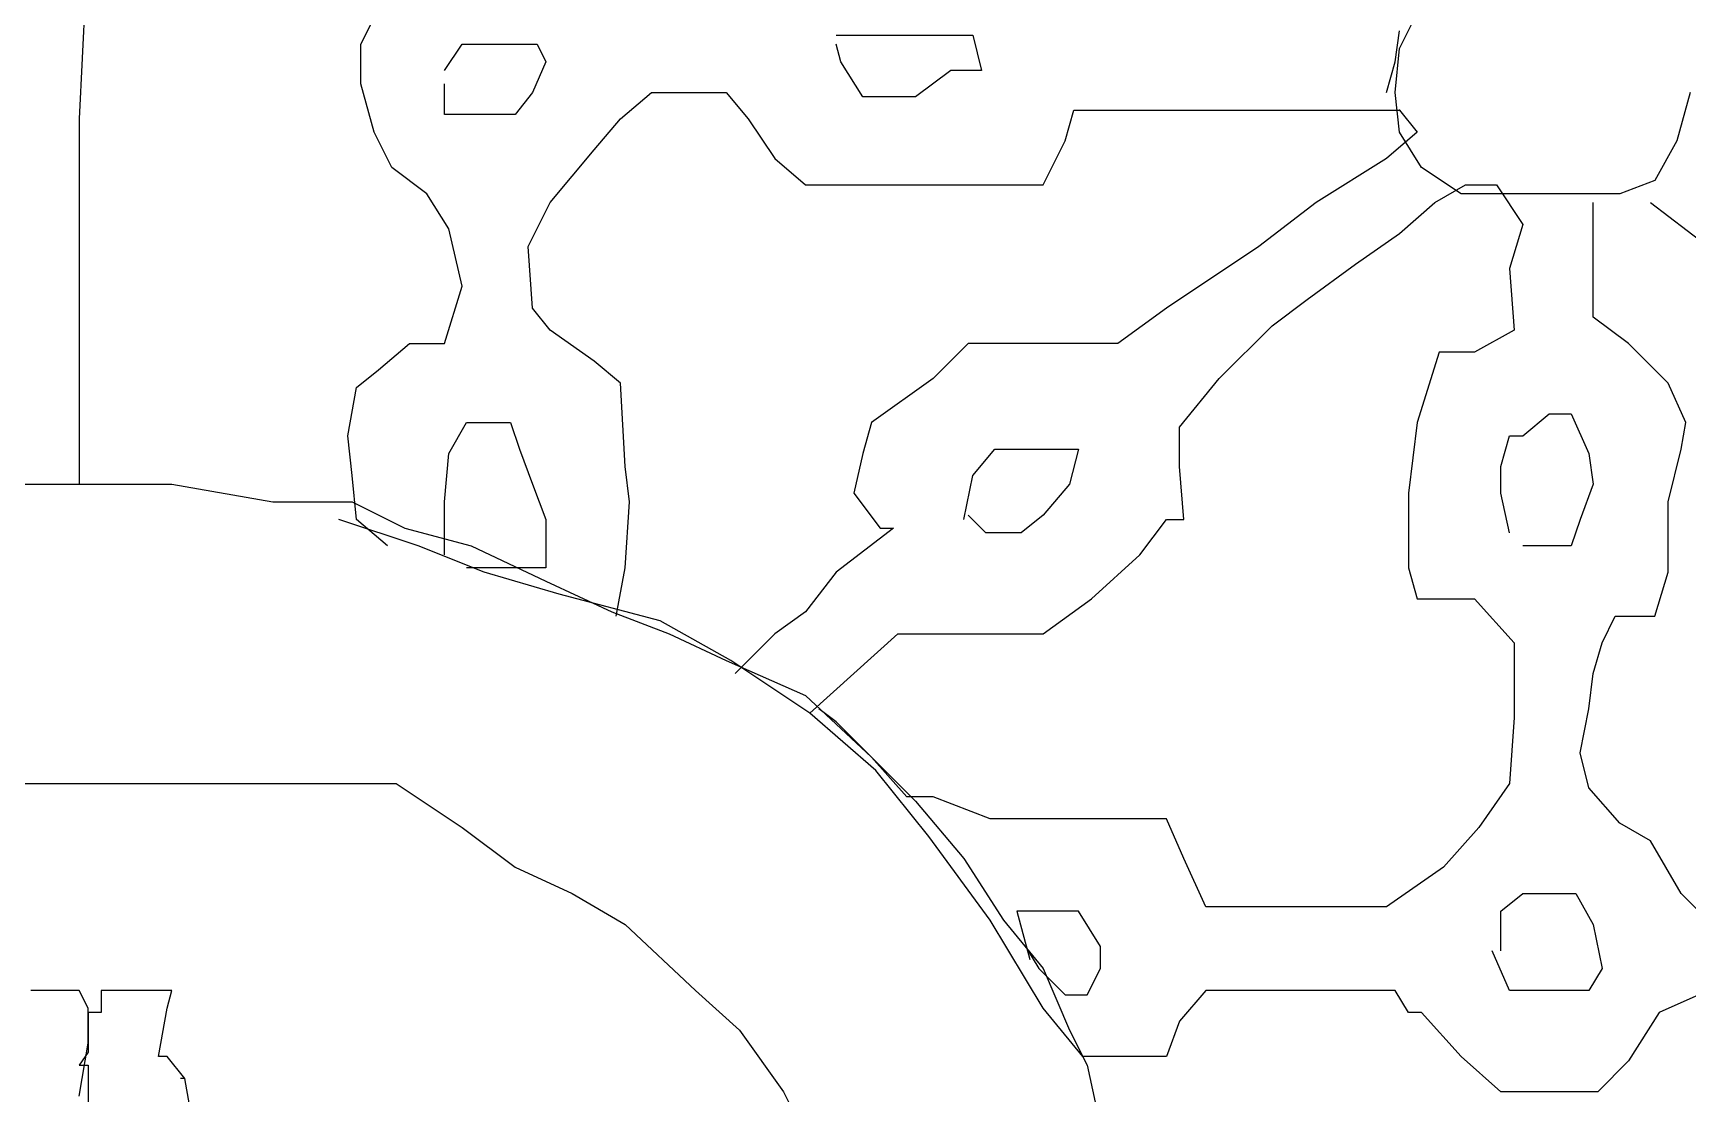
# Model space of a CAD drawing. Extents: x 735054 to 735644, y 4350981 to 4352008.
# Drawn here: x 735092.015 to 735095.775, y 4351842.795 to 4351845.205 of the extents above; entities that cross this region are included whole.
import ezdxf

# ---------------------------------------------------------------- set-up
doc = ezdxf.new("R2010")
doc.units = 0
doc.layers.get('0').update_dxf_attribs({"linetype": 'CONTINUOUS'})

msp = doc.modelspace()

# ---------------------------------------------------------------- linework, layer by layer
at = {"color": 0, "linetype": 'CONTINUOUS'}
for p, q in [((735092.14, 4351845.43), (735092.12, 4351845.01)), ((735092.14, 4351845.43), (735092.12, 4351845.01)), ((735092.76, 4351845.18), (735092.82, 4351845.3)), ((735092.76, 4351845.18), (735092.82, 4351845.3)), ((735095.12, 4351845.17), (735095.16, 4351845.25)), ((735095.12, 4351845.17), (735095.16, 4351845.25)), ((735095.11, 4351845.14), (735095.12, 4351845.21)), ((735095.11, 4351845.14), (735095.12, 4351845.21)), ((735092.76, 4351845.09), (735092.76, 4351845.18)), ((735092.76, 4351845.09), (735092.76, 4351845.18)), ((735092.95, 4351845.12), (735092.99, 4351845.18)), ((735092.95, 4351845.12), (735092.99, 4351845.18)), ((735092.99, 4351845.18), (735093.05, 4351845.18)), ((735092.99, 4351845.18), (735093.05, 4351845.18)), ((735093.05, 4351845.18), (735093.11, 4351845.18)), ((735093.05, 4351845.18), (735093.11, 4351845.18)), ((735093.11, 4351845.18), (735093.16, 4351845.18)), ((735093.11, 4351845.18), (735093.16, 4351845.18)), ((735093.16, 4351845.18), (735093.18, 4351845.14)), ((735093.16, 4351845.18), (735093.18, 4351845.14)), ((735093.84, 4351845.2), (735093.9, 4351845.2)), ((735093.84, 4351845.2), (735093.9, 4351845.2)), ((735093.85, 4351845.14), (735093.84, 4351845.18)), ((735093.85, 4351845.14), (735093.84, 4351845.18)), ((735093.9, 4351845.2), (735094, 4351845.2)), ((735093.9, 4351845.2), (735094, 4351845.2)), ((735094, 4351845.2), (735094.08, 4351845.2)), ((735094, 4351845.2), (735094.08, 4351845.2)), ((735094.08, 4351845.2), (735094.15, 4351845.2)), ((735094.08, 4351845.2), (735094.15, 4351845.2)), ((735094.15, 4351845.2), (735094.17, 4351845.12)), ((735094.15, 4351845.2), (735094.17, 4351845.12)), ((735095.11, 4351845.07), (735095.12, 4351845.17)), ((735095.11, 4351845.07), (735095.12, 4351845.17)), ((735093.18, 4351845.14), (735093.15, 4351845.07)), ((735093.18, 4351845.14), (735093.15, 4351845.07)), ((735093.9, 4351845.06), (735093.85, 4351845.14)), ((735093.9, 4351845.06), (735093.85, 4351845.14)), ((735095.09, 4351845.07), (735095.11, 4351845.14)), ((735095.09, 4351845.07), (735095.11, 4351845.14)), ((735094.1, 4351845.12), (735094.02, 4351845.06)), ((735094.1, 4351845.12), (735094.02, 4351845.06)), ((735094.17, 4351845.12), (735094.1, 4351845.12)), ((735094.17, 4351845.12), (735094.1, 4351845.12)), ((735092.79, 4351844.98), (735092.76, 4351845.09)), ((735092.79, 4351844.98), (735092.76, 4351845.09)), ((735092.95, 4351845.02), (735092.95, 4351845.09)), ((735092.95, 4351845.02), (735092.95, 4351845.09)), ((735093.15, 4351845.07), (735093.11, 4351845.02)), ((735093.15, 4351845.07), (735093.11, 4351845.02)), ((735093.35, 4351845.01), (735093.42, 4351845.07)), ((735093.35, 4351845.01), (735093.42, 4351845.07)), ((735093.42, 4351845.07), (735093.5, 4351845.07)), ((735093.42, 4351845.07), (735093.5, 4351845.07)), ((735093.5, 4351845.07), (735093.59, 4351845.07)), ((735093.5, 4351845.07), (735093.59, 4351845.07)), ((735093.59, 4351845.07), (735093.64, 4351845.01)), ((735093.59, 4351845.07), (735093.64, 4351845.01)), ((735093.94, 4351845.06), (735093.9, 4351845.06)), ((735093.94, 4351845.06), (735093.9, 4351845.06)), ((735094.02, 4351845.06), (735093.94, 4351845.06)), ((735094.02, 4351845.06), (735093.94, 4351845.06)), ((735095.12, 4351844.98), (735095.11, 4351845.07)), ((735095.12, 4351844.98), (735095.11, 4351845.07)), ((735095.78, 4351845.07), (735095.75, 4351844.96)), ((735095.78, 4351845.07), (735095.75, 4351844.96)), ((735093.01, 4351845.02), (735092.95, 4351845.02)), ((735093.01, 4351845.02), (735092.95, 4351845.02)), ((735093.06, 4351845.02), (735093.01, 4351845.02)), ((735093.06, 4351845.02), (735093.01, 4351845.02)), ((735093.11, 4351845.02), (735093.06, 4351845.02)), ((735093.11, 4351845.02), (735093.06, 4351845.02)), ((735094.36, 4351844.96), (735094.38, 4351845.03)), ((735094.36, 4351844.96), (735094.38, 4351845.03)), ((735094.38, 4351845.03), (735094.49, 4351845.03)), ((735094.38, 4351845.03), (735094.49, 4351845.03)), ((735094.49, 4351845.03), (735094.67, 4351845.03)), ((735094.49, 4351845.03), (735094.67, 4351845.03)), ((735094.67, 4351845.03), (735094.81, 4351845.03)), ((735094.67, 4351845.03), (735094.81, 4351845.03)), ((735094.81, 4351845.03), (735094.97, 4351845.03)), ((735094.81, 4351845.03), (735094.97, 4351845.03)), ((735094.97, 4351845.03), (735095.05, 4351845.03)), ((735094.97, 4351845.03), (735095.05, 4351845.03)), ((735095.05, 4351845.03), (735095.12, 4351845.03)), ((735095.05, 4351845.03), (735095.12, 4351845.03)), ((735095.12, 4351845.03), (735095.16, 4351844.98)), ((735095.12, 4351845.03), (735095.16, 4351844.98)), ((735092.12, 4351845.01), (735092.12, 4351844.56)), ((735092.12, 4351845.01), (735092.12, 4351844.56)), ((735093.29, 4351844.94), (735093.35, 4351845.01)), ((735093.29, 4351844.94), (735093.35, 4351845.01)), ((735093.64, 4351845.01), (735093.7, 4351844.92)), ((735093.64, 4351845.01), (735093.7, 4351844.92)), ((735092.83, 4351844.9), (735092.79, 4351844.98)), ((735092.83, 4351844.9), (735092.79, 4351844.98)), ((735094.31, 4351844.86), (735094.36, 4351844.96)), ((735094.31, 4351844.86), (735094.36, 4351844.96)), ((735095.16, 4351844.98), (735095.09, 4351844.92)), ((735095.16, 4351844.98), (735095.09, 4351844.92)), ((735095.17, 4351844.9), (735095.12, 4351844.98)), ((735095.17, 4351844.9), (735095.12, 4351844.98)), ((735095.75, 4351844.96), (735095.7, 4351844.87)), ((735095.75, 4351844.96), (735095.7, 4351844.87)), ((735093.19, 4351844.82), (735093.29, 4351844.94)), ((735093.19, 4351844.82), (735093.29, 4351844.94)), ((735093.7, 4351844.92), (735093.77, 4351844.86)), ((735093.7, 4351844.92), (735093.77, 4351844.86)), ((735095.09, 4351844.92), (735094.93, 4351844.82)), ((735095.09, 4351844.92), (735094.93, 4351844.82)), ((735092.91, 4351844.84), (735092.83, 4351844.9)), ((735092.91, 4351844.84), (735092.83, 4351844.9)), ((735095.26, 4351844.84), (735095.17, 4351844.9)), ((735095.26, 4351844.84), (735095.17, 4351844.9)), ((735095.7, 4351844.87), (735095.62, 4351844.84)), ((735095.7, 4351844.87), (735095.62, 4351844.84)), ((735092.96, 4351844.76), (735092.91, 4351844.84)), ((735092.96, 4351844.76), (735092.91, 4351844.84)), ((735093.77, 4351844.86), (735093.9, 4351844.86)), ((735093.77, 4351844.86), (735093.9, 4351844.86)), ((735093.9, 4351844.86), (735094.05, 4351844.86)), ((735093.9, 4351844.86), (735094.05, 4351844.86)), ((735094.05, 4351844.86), (735094.18, 4351844.86)), ((735094.05, 4351844.86), (735094.18, 4351844.86)), ((735094.18, 4351844.86), (735094.27, 4351844.86)), ((735094.18, 4351844.86), (735094.27, 4351844.86)), ((735094.27, 4351844.86), (735094.31, 4351844.86)), ((735094.27, 4351844.86), (735094.31, 4351844.86)), ((735095.2, 4351844.82), (735095.27, 4351844.86)), ((735095.2, 4351844.82), (735095.27, 4351844.86)), ((735095.38, 4351844.84), (735095.26, 4351844.84)), ((735095.38, 4351844.84), (735095.26, 4351844.84)), ((735095.27, 4351844.86), (735095.34, 4351844.86)), ((735095.27, 4351844.86), (735095.34, 4351844.86)), ((735095.34, 4351844.86), (735095.4, 4351844.77)), ((735095.34, 4351844.86), (735095.4, 4351844.77)), ((735095.46, 4351844.84), (735095.38, 4351844.84)), ((735095.46, 4351844.84), (735095.38, 4351844.84)), ((735095.53, 4351844.84), (735095.46, 4351844.84)), ((735095.53, 4351844.84), (735095.46, 4351844.84)), ((735095.62, 4351844.84), (735095.53, 4351844.84)), ((735095.62, 4351844.84), (735095.53, 4351844.84)), ((735093.14, 4351844.72), (735093.19, 4351844.82)), ((735093.14, 4351844.72), (735093.19, 4351844.82)), ((735094.93, 4351844.82), (735094.8, 4351844.72)), ((735094.93, 4351844.82), (735094.8, 4351844.72)), ((735095.12, 4351844.75), (735095.2, 4351844.82)), ((735095.12, 4351844.75), (735095.2, 4351844.82)), ((735095.56, 4351844.74), (735095.56, 4351844.82)), ((735095.56, 4351844.74), (735095.56, 4351844.82)), ((735095.69, 4351844.82), (735095.86, 4351844.69)), ((735095.69, 4351844.82), (735095.86, 4351844.69)), ((735092.99, 4351844.63), (735092.96, 4351844.76)), ((735092.99, 4351844.63), (735092.96, 4351844.76)), ((735095.4, 4351844.77), (735095.37, 4351844.67)), ((735095.4, 4351844.77), (735095.37, 4351844.67)), ((735093.15, 4351844.58), (735093.14, 4351844.72)), ((735093.15, 4351844.58), (735093.14, 4351844.72)), ((735094.8, 4351844.72), (735094.59, 4351844.58)), ((735094.8, 4351844.72), (735094.59, 4351844.58)), ((735095.02, 4351844.68), (735095.12, 4351844.75)), ((735095.02, 4351844.68), (735095.12, 4351844.75)), ((735095.56, 4351844.63), (735095.56, 4351844.74)), ((735095.56, 4351844.63), (735095.56, 4351844.74)), ((735094.91, 4351844.6), (735095.02, 4351844.68)), ((735094.91, 4351844.6), (735095.02, 4351844.68)), ((735095.37, 4351844.67), (735095.38, 4351844.53)), ((735095.37, 4351844.67), (735095.38, 4351844.53)), ((735092.95, 4351844.5), (735092.99, 4351844.63)), ((735092.95, 4351844.5), (735092.99, 4351844.63)), ((735095.56, 4351844.56), (735095.56, 4351844.63)), ((735095.56, 4351844.56), (735095.56, 4351844.63)), ((735093.19, 4351844.53), (735093.15, 4351844.58)), ((735093.19, 4351844.53), (735093.15, 4351844.58)), ((735094.59, 4351844.58), (735094.48, 4351844.5)), ((735094.59, 4351844.58), (735094.48, 4351844.5)), ((735094.83, 4351844.54), (735094.91, 4351844.6)), ((735094.83, 4351844.54), (735094.91, 4351844.6)), ((735092.12, 4351844.56), (735092.12, 4351844.31)), ((735092.12, 4351844.56), (735092.12, 4351844.31)), ((735093.29, 4351844.46), (735093.19, 4351844.53)), ((735093.29, 4351844.46), (735093.19, 4351844.53)), ((735094.71, 4351844.42), (735094.83, 4351844.54)), ((735094.71, 4351844.42), (735094.83, 4351844.54)), ((735095.38, 4351844.53), (735095.29, 4351844.48)), ((735095.38, 4351844.53), (735095.29, 4351844.48)), ((735095.64, 4351844.5), (735095.56, 4351844.56)), ((735095.64, 4351844.5), (735095.56, 4351844.56)), ((735092.8, 4351844.44), (735092.87, 4351844.5)), ((735092.8, 4351844.44), (735092.87, 4351844.5)), ((735092.87, 4351844.5), (735092.95, 4351844.5)), ((735092.87, 4351844.5), (735092.95, 4351844.5)), ((735094.14, 4351844.5), (735094.06, 4351844.42)), ((735094.14, 4351844.5), (735094.06, 4351844.42)), ((735094.24, 4351844.5), (735094.14, 4351844.5)), ((735094.24, 4351844.5), (735094.14, 4351844.5)), ((735094.31, 4351844.5), (735094.24, 4351844.5)), ((735094.31, 4351844.5), (735094.24, 4351844.5)), ((735094.42, 4351844.5), (735094.31, 4351844.5)), ((735094.42, 4351844.5), (735094.31, 4351844.5)), ((735094.48, 4351844.5), (735094.42, 4351844.5)), ((735094.48, 4351844.5), (735094.42, 4351844.5)), ((735095.73, 4351844.41), (735095.64, 4351844.5)), ((735095.73, 4351844.41), (735095.64, 4351844.5)), ((735093.35, 4351844.41), (735093.29, 4351844.46)), ((735093.35, 4351844.41), (735093.29, 4351844.46)), ((735095.21, 4351844.48), (735095.16, 4351844.32)), ((735095.21, 4351844.48), (735095.16, 4351844.32)), ((735095.29, 4351844.48), (735095.21, 4351844.48)), ((735095.29, 4351844.48), (735095.21, 4351844.48)), ((735092.75, 4351844.4), (735092.8, 4351844.44)), ((735092.75, 4351844.4), (735092.8, 4351844.44)), ((735094.06, 4351844.42), (735093.92, 4351844.32)), ((735094.06, 4351844.42), (735093.92, 4351844.32)), ((735094.62, 4351844.31), (735094.71, 4351844.42)), ((735094.62, 4351844.31), (735094.71, 4351844.42)), ((735092.73, 4351844.29), (735092.75, 4351844.4)), ((735092.73, 4351844.29), (735092.75, 4351844.4)), ((735093.36, 4351844.22), (735093.35, 4351844.41)), ((735093.36, 4351844.22), (735093.35, 4351844.41)), ((735095.77, 4351844.32), (735095.73, 4351844.41)), ((735095.77, 4351844.32), (735095.73, 4351844.41)), ((735092.12, 4351844.31), (735092.12, 4351844.18)), ((735092.12, 4351844.31), (735092.12, 4351844.18)), ((735092.96, 4351844.25), (735093, 4351844.32)), ((735092.96, 4351844.25), (735093, 4351844.32)), ((735093, 4351844.32), (735093.05, 4351844.32)), ((735093, 4351844.32), (735093.05, 4351844.32)), ((735093.05, 4351844.32), (735093.1, 4351844.32)), ((735093.05, 4351844.32), (735093.1, 4351844.32)), ((735093.1, 4351844.32), (735093.12, 4351844.26)), ((735093.1, 4351844.32), (735093.12, 4351844.26)), ((735093.92, 4351844.32), (735093.9, 4351844.25)), ((735093.92, 4351844.32), (735093.9, 4351844.25)), ((735094.62, 4351844.22), (735094.62, 4351844.31)), ((735094.62, 4351844.22), (735094.62, 4351844.31)), ((735095.16, 4351844.32), (735095.14, 4351844.16)), ((735095.16, 4351844.32), (735095.14, 4351844.16)), ((735095.4, 4351844.29), (735095.46, 4351844.34)), ((735095.4, 4351844.29), (735095.46, 4351844.34)), ((735095.46, 4351844.34), (735095.51, 4351844.34)), ((735095.46, 4351844.34), (735095.51, 4351844.34)), ((735095.51, 4351844.34), (735095.55, 4351844.25)), ((735095.51, 4351844.34), (735095.55, 4351844.25)), ((735095.76, 4351844.26), (735095.77, 4351844.32)), ((735095.76, 4351844.26), (735095.77, 4351844.32)), ((735092.74, 4351844.2), (735092.73, 4351844.29)), ((735092.74, 4351844.2), (735092.73, 4351844.29)), ((735095.35, 4351844.22), (735095.37, 4351844.29)), ((735095.35, 4351844.22), (735095.37, 4351844.29)), ((735095.37, 4351844.29), (735095.4, 4351844.29)), ((735095.37, 4351844.29), (735095.4, 4351844.29)), ((735092.95, 4351844.14), (735092.96, 4351844.25)), ((735092.95, 4351844.14), (735092.96, 4351844.25)), ((735093.12, 4351844.26), (735093.15, 4351844.18)), ((735093.12, 4351844.26), (735093.15, 4351844.18)), ((735093.9, 4351844.25), (735093.88, 4351844.16)), ((735093.9, 4351844.25), (735093.88, 4351844.16)), ((735094.15, 4351844.2), (735094.2, 4351844.26)), ((735094.15, 4351844.2), (735094.2, 4351844.26)), ((735094.2, 4351844.26), (735094.28, 4351844.26)), ((735094.2, 4351844.26), (735094.28, 4351844.26)), ((735094.28, 4351844.26), (735094.34, 4351844.26)), ((735094.28, 4351844.26), (735094.34, 4351844.26)), ((735094.34, 4351844.26), (735094.39, 4351844.26)), ((735094.34, 4351844.26), (735094.39, 4351844.26)), ((735094.39, 4351844.26), (735094.37, 4351844.18)), ((735094.39, 4351844.26), (735094.37, 4351844.18)), ((735095.55, 4351844.25), (735095.56, 4351844.18)), ((735095.55, 4351844.25), (735095.56, 4351844.18)), ((735095.73, 4351844.14), (735095.76, 4351844.26)), ((735095.73, 4351844.14), (735095.76, 4351844.26)), ((735092.75, 4351844.1), (735092.74, 4351844.2)), ((735092.75, 4351844.1), (735092.74, 4351844.2)), ((735093.37, 4351844.14), (735093.36, 4351844.22)), ((735093.37, 4351844.14), (735093.36, 4351844.22)), ((735094.13, 4351844.1), (735094.15, 4351844.2)), ((735094.13, 4351844.1), (735094.15, 4351844.2)), ((735094.63, 4351844.1), (735094.62, 4351844.22)), ((735094.63, 4351844.1), (735094.62, 4351844.22)), ((735095.35, 4351844.16), (735095.35, 4351844.22)), ((735095.35, 4351844.16), (735095.35, 4351844.22)), ((735091.92, 4351844.18), (735092.06, 4351844.18)), ((735091.92, 4351844.18), (735092.06, 4351844.18)), ((735092.06, 4351844.18), (735092.14, 4351844.18)), ((735092.06, 4351844.18), (735092.14, 4351844.18)), ((735092.14, 4351844.18), (735092.33, 4351844.18)), ((735092.14, 4351844.18), (735092.33, 4351844.18)), ((735092.33, 4351844.18), (735092.56, 4351844.14)), ((735092.33, 4351844.18), (735092.56, 4351844.14)), ((735093.15, 4351844.18), (735093.18, 4351844.1)), ((735093.15, 4351844.18), (735093.18, 4351844.1)), ((735093.88, 4351844.16), (735093.94, 4351844.08)), ((735093.88, 4351844.16), (735093.94, 4351844.08)), ((735094.37, 4351844.18), (735094.31, 4351844.11)), ((735094.37, 4351844.18), (735094.31, 4351844.11)), ((735095.14, 4351844.16), (735095.14, 4351843.99)), ((735095.14, 4351844.16), (735095.14, 4351843.99)), ((735095.37, 4351844.07), (735095.35, 4351844.16)), ((735095.37, 4351844.07), (735095.35, 4351844.16)), ((735095.56, 4351844.18), (735095.53, 4351844.1)), ((735095.56, 4351844.18), (735095.53, 4351844.1)), ((735092.56, 4351844.14), (735092.74, 4351844.14)), ((735092.56, 4351844.14), (735092.74, 4351844.14)), ((735092.74, 4351844.14), (735092.86, 4351844.08)), ((735092.74, 4351844.14), (735092.86, 4351844.08)), ((735092.95, 4351844.02), (735092.95, 4351844.14)), ((735092.95, 4351844.02), (735092.95, 4351844.14)), ((735093.36, 4351843.99), (735093.37, 4351844.14)), ((735093.36, 4351843.99), (735093.37, 4351844.14)), ((735095.73, 4351843.98), (735095.73, 4351844.14)), ((735095.73, 4351843.98), (735095.73, 4351844.14)), ((735092.89, 4351844.04), (735092.71, 4351844.1)), ((735092.89, 4351844.04), (735092.71, 4351844.1)), ((735092.82, 4351844.04), (735092.75, 4351844.1)), ((735092.82, 4351844.04), (735092.75, 4351844.1)), ((735092.86, 4351844.08), (735093.01, 4351844.04)), ((735092.86, 4351844.08), (735093.01, 4351844.04)), ((735093.18, 4351844.1), (735093.18, 4351843.99)), ((735093.18, 4351844.1), (735093.18, 4351843.99)), ((735093.97, 4351844.08), (735093.84, 4351843.98)), ((735093.97, 4351844.08), (735093.84, 4351843.98)), ((735093.94, 4351844.08), (735093.97, 4351844.08)), ((735093.94, 4351844.08), (735093.97, 4351844.08)), ((735094.18, 4351844.07), (735094.14, 4351844.11)), ((735094.18, 4351844.07), (735094.14, 4351844.11)), ((735094.31, 4351844.11), (735094.26, 4351844.07)), ((735094.31, 4351844.11), (735094.26, 4351844.07)), ((735094.53, 4351844.02), (735094.59, 4351844.1)), ((735094.53, 4351844.02), (735094.59, 4351844.1)), ((735094.59, 4351844.1), (735094.63, 4351844.1)), ((735094.59, 4351844.1), (735094.63, 4351844.1)), ((735095.53, 4351844.1), (735095.51, 4351844.04)), ((735095.53, 4351844.1), (735095.51, 4351844.04)), ((735094.2, 4351844.07), (735094.18, 4351844.07)), ((735094.2, 4351844.07), (735094.18, 4351844.07)), ((735094.26, 4351844.07), (735094.2, 4351844.07)), ((735094.26, 4351844.07), (735094.2, 4351844.07)), ((735093.04, 4351843.98), (735092.89, 4351844.04)), ((735093.04, 4351843.98), (735092.89, 4351844.04)), ((735093.01, 4351844.04), (735093.18, 4351843.96)), ((735093.01, 4351844.04), (735093.18, 4351843.96)), ((735094.42, 4351843.92), (735094.53, 4351844.02)), ((735094.42, 4351843.92), (735094.53, 4351844.02)), ((735095.46, 4351844.04), (735095.4, 4351844.04)), ((735095.46, 4351844.04), (735095.4, 4351844.04)), ((735095.51, 4351844.04), (735095.46, 4351844.04)), ((735095.51, 4351844.04), (735095.46, 4351844.04)), ((735093.09, 4351843.99), (735093, 4351843.99)), ((735093.09, 4351843.99), (735093, 4351843.99)), ((735093.21, 4351843.93), (735093.04, 4351843.98)), ((735093.21, 4351843.93), (735093.04, 4351843.98)), ((735093.13, 4351843.99), (735093.09, 4351843.99)), ((735093.13, 4351843.99), (735093.09, 4351843.99)), ((735093.18, 4351843.99), (735093.13, 4351843.99)), ((735093.18, 4351843.99), (735093.13, 4351843.99)), ((735093.34, 4351843.88), (735093.36, 4351843.99)), ((735093.34, 4351843.88), (735093.36, 4351843.99)), ((735093.84, 4351843.98), (735093.77, 4351843.89)), ((735093.84, 4351843.98), (735093.77, 4351843.89)), ((735095.14, 4351843.99), (735095.16, 4351843.92)), ((735095.14, 4351843.99), (735095.16, 4351843.92)), ((735095.7, 4351843.88), (735095.73, 4351843.98)), ((735095.7, 4351843.88), (735095.73, 4351843.98)), ((735093.18, 4351843.96), (735093.33, 4351843.89)), ((735093.18, 4351843.96), (735093.33, 4351843.89)), ((735093.44, 4351843.87), (735093.21, 4351843.93)), ((735093.44, 4351843.87), (735093.21, 4351843.93)), ((735094.31, 4351843.84), (735094.42, 4351843.92)), ((735094.31, 4351843.84), (735094.42, 4351843.92)), ((735095.16, 4351843.92), (735095.2, 4351843.92)), ((735095.16, 4351843.92), (735095.2, 4351843.92)), ((735095.2, 4351843.92), (735095.29, 4351843.92)), ((735095.2, 4351843.92), (735095.29, 4351843.92)), ((735095.29, 4351843.92), (735095.38, 4351843.82)), ((735095.29, 4351843.92), (735095.38, 4351843.82)), ((735093.33, 4351843.89), (735093.46, 4351843.84)), ((735093.33, 4351843.89), (735093.46, 4351843.84)), ((735093.6, 4351843.78), (735093.44, 4351843.87)), ((735093.6, 4351843.78), (735093.44, 4351843.87)), ((735093.77, 4351843.89), (735093.7, 4351843.84)), ((735093.77, 4351843.89), (735093.7, 4351843.84)), ((735095.58, 4351843.82), (735095.61, 4351843.88)), ((735095.58, 4351843.82), (735095.61, 4351843.88)), ((735095.61, 4351843.88), (735095.7, 4351843.88)), ((735095.61, 4351843.88), (735095.7, 4351843.88)), ((735093.46, 4351843.84), (735093.59, 4351843.78)), ((735093.46, 4351843.84), (735093.59, 4351843.78)), ((735093.7, 4351843.84), (735093.61, 4351843.75)), ((735093.7, 4351843.84), (735093.61, 4351843.75)), ((735093.88, 4351843.75), (735093.98, 4351843.84)), ((735093.88, 4351843.75), (735093.98, 4351843.84)), ((735093.98, 4351843.84), (735094, 4351843.84)), ((735093.98, 4351843.84), (735094, 4351843.84)), ((735094, 4351843.84), (735094.11, 4351843.84)), ((735094, 4351843.84), (735094.11, 4351843.84)), ((735094.11, 4351843.84), (735094.17, 4351843.84)), ((735094.11, 4351843.84), (735094.17, 4351843.84)), ((735094.17, 4351843.84), (735094.31, 4351843.84)), ((735094.17, 4351843.84), (735094.31, 4351843.84)), ((735095.38, 4351843.82), (735095.38, 4351843.65)), ((735095.38, 4351843.82), (735095.38, 4351843.65)), ((735095.56, 4351843.75), (735095.58, 4351843.82)), ((735095.56, 4351843.75), (735095.58, 4351843.82)), ((735093.59, 4351843.78), (735093.77, 4351843.7)), ((735093.59, 4351843.78), (735093.77, 4351843.7)), ((735093.78, 4351843.66), (735093.6, 4351843.78)), ((735093.78, 4351843.66), (735093.6, 4351843.78)), ((735093.78, 4351843.66), (735093.88, 4351843.75)), ((735093.78, 4351843.66), (735093.88, 4351843.75)), ((735095.55, 4351843.67), (735095.56, 4351843.75)), ((735095.55, 4351843.67), (735095.56, 4351843.75)), ((735093.77, 4351843.7), (735093.92, 4351843.56)), ((735093.77, 4351843.7), (735093.92, 4351843.56)), ((735093.84, 4351843.64), (735093.8, 4351843.67)), ((735093.84, 4351843.64), (735093.8, 4351843.67)), ((735095.53, 4351843.57), (735095.55, 4351843.67)), ((735095.53, 4351843.57), (735095.55, 4351843.67)), ((735093.93, 4351843.53), (735093.78, 4351843.66)), ((735093.93, 4351843.53), (735093.78, 4351843.66)), ((735093.92, 4351843.56), (735093.84, 4351843.64)), ((735093.92, 4351843.56), (735093.84, 4351843.64)), ((735095.38, 4351843.65), (735095.37, 4351843.5)), ((735095.38, 4351843.65), (735095.37, 4351843.5)), ((735093.92, 4351843.56), (735094.02, 4351843.46)), ((735094, 4351843.47), (735093.92, 4351843.56)), ((735093.92, 4351843.56), (735094.02, 4351843.46)), ((735094, 4351843.47), (735093.92, 4351843.56)), ((735095.55, 4351843.49), (735095.53, 4351843.57)), ((735095.55, 4351843.49), (735095.53, 4351843.57)), ((735094.05, 4351843.38), (735093.93, 4351843.53)), ((735094.05, 4351843.38), (735093.93, 4351843.53)), ((735091.81, 4351843.5), (735092.02, 4351843.5)), ((735091.81, 4351843.5), (735092.02, 4351843.5)), ((735092.02, 4351843.5), (735092.22, 4351843.5)), ((735092.02, 4351843.5), (735092.22, 4351843.5)), ((735092.22, 4351843.5), (735092.46, 4351843.5)), ((735092.22, 4351843.5), (735092.46, 4351843.5)), ((735092.46, 4351843.5), (735092.65, 4351843.5)), ((735092.46, 4351843.5), (735092.65, 4351843.5)), ((735092.65, 4351843.5), (735092.84, 4351843.5)), ((735092.65, 4351843.5), (735092.84, 4351843.5)), ((735092.84, 4351843.5), (735092.99, 4351843.4)), ((735092.84, 4351843.5), (735092.99, 4351843.4)), ((735095.37, 4351843.5), (735095.3, 4351843.4)), ((735095.37, 4351843.5), (735095.3, 4351843.4)), ((735095.62, 4351843.41), (735095.55, 4351843.49)), ((735095.62, 4351843.41), (735095.55, 4351843.49)), ((735094.06, 4351843.47), (735094, 4351843.47)), ((735094.06, 4351843.47), (735094, 4351843.47)), ((735094.02, 4351843.46), (735094.13, 4351843.33)), ((735094.02, 4351843.46), (735094.13, 4351843.33)), ((735094.19, 4351843.42), (735094.06, 4351843.47)), ((735094.19, 4351843.42), (735094.06, 4351843.47)), ((735094.31, 4351843.42), (735094.19, 4351843.42)), ((735094.31, 4351843.42), (735094.19, 4351843.42)), ((735094.44, 4351843.42), (735094.31, 4351843.42)), ((735094.44, 4351843.42), (735094.31, 4351843.42)), ((735094.59, 4351843.42), (735094.44, 4351843.42)), ((735094.59, 4351843.42), (735094.44, 4351843.42)), ((735094.63, 4351843.33), (735094.59, 4351843.42)), ((735094.63, 4351843.33), (735094.59, 4351843.42)), ((735095.69, 4351843.37), (735095.62, 4351843.41)), ((735095.69, 4351843.37), (735095.62, 4351843.41)), ((735092.99, 4351843.4), (735093.11, 4351843.31)), ((735092.99, 4351843.4), (735093.11, 4351843.31)), ((735094.19, 4351843.19), (735094.05, 4351843.38)), ((735094.19, 4351843.19), (735094.05, 4351843.38)), ((735095.3, 4351843.4), (735095.22, 4351843.31)), ((735095.3, 4351843.4), (735095.22, 4351843.31)), ((735095.76, 4351843.25), (735095.69, 4351843.37)), ((735095.76, 4351843.25), (735095.69, 4351843.37)), ((735094.13, 4351843.33), (735094.22, 4351843.19)), ((735094.13, 4351843.33), (735094.22, 4351843.19)), ((735094.68, 4351843.22), (735094.63, 4351843.33)), ((735094.68, 4351843.22), (735094.63, 4351843.33)), ((735093.11, 4351843.31), (735093.24, 4351843.25)), ((735093.11, 4351843.31), (735093.24, 4351843.25)), ((735095.22, 4351843.31), (735095.09, 4351843.22)), ((735095.22, 4351843.31), (735095.09, 4351843.22)), ((735093.24, 4351843.25), (735093.36, 4351843.18)), ((735093.24, 4351843.25), (735093.36, 4351843.18)), ((735094.81, 4351843.22), (735094.68, 4351843.22)), ((735094.81, 4351843.22), (735094.68, 4351843.22)), ((735094.93, 4351843.22), (735094.81, 4351843.22)), ((735094.93, 4351843.22), (735094.81, 4351843.22)), ((735095.09, 4351843.22), (735094.93, 4351843.22)), ((735095.09, 4351843.22), (735094.93, 4351843.22)), ((735095.35, 4351843.21), (735095.4, 4351843.25)), ((735095.35, 4351843.21), (735095.4, 4351843.25)), ((735095.4, 4351843.25), (735095.48, 4351843.25)), ((735095.4, 4351843.25), (735095.48, 4351843.25)), ((735095.48, 4351843.25), (735095.52, 4351843.25)), ((735095.48, 4351843.25), (735095.52, 4351843.25)), ((735095.52, 4351843.25), (735095.56, 4351843.18)), ((735095.52, 4351843.25), (735095.56, 4351843.18)), ((735095.8, 4351843.21), (735095.76, 4351843.25)), ((735095.8, 4351843.21), (735095.76, 4351843.25)), ((735093.36, 4351843.18), (735093.52, 4351843.03)), ((735093.36, 4351843.18), (735093.52, 4351843.03)), ((735094.31, 4351842.99), (735094.19, 4351843.19)), ((735094.31, 4351842.99), (735094.19, 4351843.19)), ((735094.22, 4351843.19), (735094.31, 4351843.08)), ((735094.22, 4351843.19), (735094.31, 4351843.08)), ((735094.28, 4351843.21), (735094.25, 4351843.21)), ((735094.25, 4351843.21), (735094.28, 4351843.1)), ((735094.28, 4351843.21), (735094.25, 4351843.21)), ((735094.25, 4351843.21), (735094.28, 4351843.1)), ((735094.33, 4351843.21), (735094.28, 4351843.21)), ((735094.33, 4351843.21), (735094.28, 4351843.21)), ((735094.39, 4351843.21), (735094.33, 4351843.21)), ((735094.39, 4351843.21), (735094.33, 4351843.21)), ((735094.44, 4351843.13), (735094.39, 4351843.21)), ((735094.44, 4351843.13), (735094.39, 4351843.21)), ((735095.35, 4351843.12), (735095.35, 4351843.21)), ((735095.35, 4351843.12), (735095.35, 4351843.21)), ((735095.56, 4351843.18), (735095.58, 4351843.08)), ((735095.56, 4351843.18), (735095.58, 4351843.08)), ((735094.27, 4351843.13), (735094.3, 4351843.08)), ((735094.27, 4351843.13), (735094.3, 4351843.08)), ((735094.44, 4351843.08), (735094.44, 4351843.13)), ((735094.44, 4351843.08), (735094.44, 4351843.13)), ((735095.37, 4351843.03), (735095.33, 4351843.12)), ((735095.37, 4351843.03), (735095.33, 4351843.12)), ((735094.3, 4351843.08), (735094.36, 4351843.02)), ((735094.3, 4351843.08), (735094.36, 4351843.02)), ((735094.31, 4351843.08), (735094.37, 4351842.94)), ((735094.31, 4351843.08), (735094.37, 4351842.94)), ((735094.41, 4351843.02), (735094.44, 4351843.08)), ((735094.41, 4351843.02), (735094.44, 4351843.08)), ((735095.58, 4351843.08), (735095.55, 4351843.03)), ((735095.58, 4351843.08), (735095.55, 4351843.03)), ((735092.04, 4351843.03), (735092.01, 4351843.03)), ((735092.04, 4351843.03), (735092.01, 4351843.03)), ((735092.08, 4351843.03), (735092.04, 4351843.03)), ((735092.08, 4351843.03), (735092.04, 4351843.03)), ((735092.12, 4351843.03), (735092.08, 4351843.03)), ((735092.12, 4351843.03), (735092.08, 4351843.03)), ((735092.14, 4351842.99), (735092.12, 4351843.03)), ((735092.14, 4351842.99), (735092.12, 4351843.03)), ((735092.22, 4351843.03), (735092.17, 4351843.03)), ((735092.17, 4351843.03), (735092.17, 4351842.98)), ((735092.22, 4351843.03), (735092.17, 4351843.03)), ((735092.17, 4351843.03), (735092.17, 4351842.98)), ((735092.25, 4351843.03), (735092.22, 4351843.03)), ((735092.25, 4351843.03), (735092.22, 4351843.03)), ((735092.28, 4351843.03), (735092.25, 4351843.03)), ((735092.28, 4351843.03), (735092.25, 4351843.03)), ((735092.31, 4351843.03), (735092.28, 4351843.03)), ((735092.31, 4351843.03), (735092.28, 4351843.03)), ((735092.33, 4351843.03), (735092.31, 4351843.03)), ((735092.33, 4351843.03), (735092.31, 4351843.03)), ((735092.32, 4351842.99), (735092.33, 4351843.03)), ((735092.32, 4351842.99), (735092.33, 4351843.03)), ((735093.52, 4351843.03), (735093.62, 4351842.94)), ((735093.52, 4351843.03), (735093.62, 4351842.94)), ((735094.68, 4351843.03), (735094.62, 4351842.96)), ((735094.68, 4351843.03), (735094.62, 4351842.96)), ((735094.77, 4351843.03), (735094.68, 4351843.03)), ((735094.77, 4351843.03), (735094.68, 4351843.03)), ((735094.84, 4351843.03), (735094.77, 4351843.03)), ((735094.84, 4351843.03), (735094.77, 4351843.03)), ((735095.11, 4351843.03), (735094.84, 4351843.03)), ((735095.11, 4351843.03), (735094.84, 4351843.03)), ((735095.14, 4351842.98), (735095.11, 4351843.03)), ((735095.14, 4351842.98), (735095.11, 4351843.03)), ((735095.4, 4351843.03), (735095.37, 4351843.03)), ((735095.4, 4351843.03), (735095.37, 4351843.03)), ((735095.46, 4351843.03), (735095.4, 4351843.03)), ((735095.46, 4351843.03), (735095.4, 4351843.03)), ((735095.51, 4351843.03), (735095.46, 4351843.03)), ((735095.51, 4351843.03), (735095.46, 4351843.03)), ((735095.55, 4351843.03), (735095.51, 4351843.03)), ((735095.55, 4351843.03), (735095.51, 4351843.03)), ((735092.14, 4351842.91), (735092.14, 4351842.99)), ((735092.14, 4351842.91), (735092.14, 4351842.99)), ((735092.3, 4351842.88), (735092.32, 4351842.99)), ((735092.3, 4351842.88), (735092.32, 4351842.99)), ((735094.4, 4351842.88), (735094.31, 4351842.99)), ((735094.4, 4351842.88), (735094.31, 4351842.99)), ((735094.36, 4351843.02), (735094.41, 4351843.02)), ((735094.36, 4351843.02), (735094.41, 4351843.02)), ((735095.8, 4351843.02), (735095.71, 4351842.98)), ((735095.8, 4351843.02), (735095.71, 4351842.98)), ((735092.17, 4351842.98), (735092.14, 4351842.98)), ((735092.14, 4351842.98), (735092.14, 4351842.89)), ((735092.17, 4351842.98), (735092.14, 4351842.98)), ((735092.14, 4351842.98), (735092.14, 4351842.89)), ((735094.62, 4351842.96), (735094.59, 4351842.88)), ((735094.62, 4351842.96), (735094.59, 4351842.88)), ((735095.17, 4351842.98), (735095.14, 4351842.98)), ((735095.17, 4351842.98), (735095.14, 4351842.98)), ((735095.26, 4351842.88), (735095.17, 4351842.98)), ((735095.26, 4351842.88), (735095.17, 4351842.98)), ((735095.71, 4351842.98), (735095.64, 4351842.87)), ((735095.71, 4351842.98), (735095.64, 4351842.87)), ((735093.62, 4351842.94), (735093.72, 4351842.8)), ((735093.62, 4351842.94), (735093.72, 4351842.8)), ((735094.37, 4351842.94), (735094.41, 4351842.86)), ((735094.37, 4351842.94), (735094.41, 4351842.86)), ((735092.12, 4351842.79), (735092.14, 4351842.91)), ((735092.12, 4351842.79), (735092.14, 4351842.91)), ((735092.14, 4351842.89), (735092.12, 4351842.86)), ((735092.14, 4351842.89), (735092.12, 4351842.86)), ((735092.32, 4351842.88), (735092.3, 4351842.88)), ((735092.32, 4351842.88), (735092.3, 4351842.88)), ((735092.36, 4351842.83), (735092.32, 4351842.88)), ((735092.36, 4351842.83), (735092.32, 4351842.88)), ((735094.51, 4351842.88), (735094.4, 4351842.88)), ((735094.51, 4351842.88), (735094.4, 4351842.88)), ((735094.59, 4351842.88), (735094.51, 4351842.88)), ((735094.59, 4351842.88), (735094.51, 4351842.88)), ((735095.35, 4351842.8), (735095.26, 4351842.88)), ((735095.35, 4351842.8), (735095.26, 4351842.88)), ((735092.12, 4351842.86), (735092.14, 4351842.86)), ((735092.12, 4351842.86), (735092.14, 4351842.86)), ((735092.14, 4351842.86), (735092.14, 4351842.77)), ((735092.14, 4351842.86), (735092.14, 4351842.77)), ((735094.41, 4351842.86), (735094.44, 4351842.72)), ((735094.41, 4351842.86), (735094.44, 4351842.72)), ((735095.64, 4351842.87), (735095.57, 4351842.8)), ((735095.64, 4351842.87), (735095.57, 4351842.8)), ((735092.36, 4351842.83), (735092.35, 4351842.83)), ((735092.36, 4351842.83), (735092.35, 4351842.83)), ((735092.37, 4351842.77), (735092.36, 4351842.83)), ((735092.37, 4351842.77), (735092.36, 4351842.83)), ((735093.72, 4351842.8), (735093.78, 4351842.68)), ((735093.72, 4351842.8), (735093.78, 4351842.68)), ((735095.44, 4351842.8), (735095.35, 4351842.8)), ((735095.44, 4351842.8), (735095.35, 4351842.8)), ((735095.57, 4351842.8), (735095.44, 4351842.8)), ((735095.57, 4351842.8), (735095.44, 4351842.8))]:
    msp.add_line(p, q, dxfattribs=at)
msp.add_point((735095.12, 4351845.03), dxfattribs=at)
msp.add_point((735095.12, 4351845.03), dxfattribs=at)

# ---------------------------------------------------------------- meshes
mesh = msp.add_polyface(dxfattribs=at)
corners = [(735362.5, 4350981), (735054.5, 4352007.5), (735644, 4350981), (735644, 4352007.5), (735054.5, 4350981)]
mesh.append_faces([[corners[k] for k in face] for face in [(0, 1, 4), (1, 0, 2, 3)]], dxfattribs={"vtx0": -1, "color": 0})
mesh = msp.add_polyface(dxfattribs=at)
corners = [(735345.58, 4351821), (735345.58, 4352001.5), (735064.5, 4352001.5), (735064.5, 4351821)]
mesh.append_faces([[corners[k] for k in face] for face in [(0, 1, 2, 3)]], dxfattribs={"color": 0})

doc.saveas('drawing.dxf')
